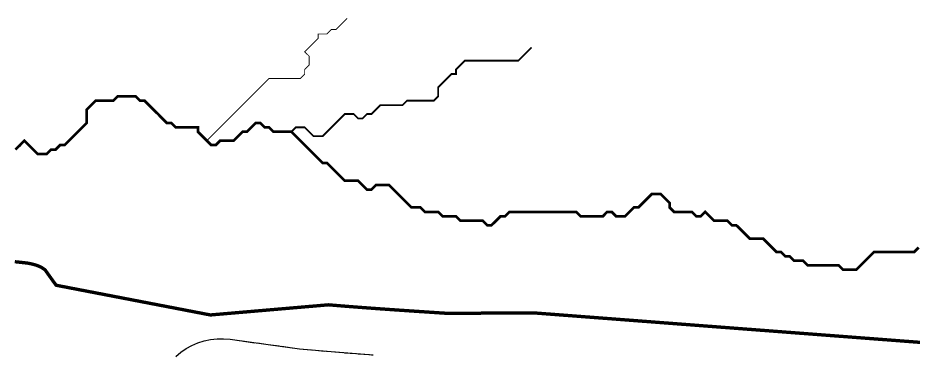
# Model space of a CAD drawing. Header units: metres. Extents: x 440276 to 476894, y 2561381 to 2578972.
# Drawn here: x 445092 to 445897, y 2567618 to 2567920 of the extents above; entities that cross this region are included whole.
import ezdxf

# ---------------------------------------------------------------- set-up
doc = ezdxf.new("R2010")
doc.units = ezdxf.units.M
doc.header["$LTSCALE"] = 8
doc.linetypes.add('DASHED', pattern=[1.524, 1.27, -0.254])
for name, color, linetype in [('A_CATCHMENTS', 7, 'Continuous'), ('A_ENVELOPE', 3, 'Continuous'), ('A_MAIN_PIPE', 5, 'Continuous'), ('A_STREAMS', 5, 'Continuous')]:
    doc.layers.add(name, color=color, linetype=linetype)

msp = doc.modelspace()

# ---------------------------------------------------------------- linework, layer by layer
at = {"layer": 'A_CATCHMENTS', "color": 2, "linetype": 'DASHED'}
msp.add_lwpolyline([(445233.98, 2567615.29), (445238.49, 2567619.08), (445243.35, 2567622.4), (445248.51, 2567625.23), (445253.93, 2567627.54), (445259.55, 2567629.3), (445265.31, 2567630.51), (445271.16, 2567631.15), (445277.05, 2567631.21), (445282.92, 2567630.7), (445316.97, 2567626.01), (445345.22, 2567622.24), (445373.71, 2567619.57), (445411.47, 2567616.67)], dxfattribs=at)
at = {"layer": 'A_ENVELOPE', "color": 3}
msp.add_lwpolyline([(445233.98, 2567615.29), (445238.49, 2567619.08), (445243.35, 2567622.4), (445248.51, 2567625.23), (445253.93, 2567627.54), (445259.55, 2567629.3), (445265.31, 2567630.51), (445271.16, 2567631.15), (445277.05, 2567631.21), (445282.92, 2567630.7), (445316.97, 2567626.01), (445345.22, 2567622.24), (445373.71, 2567619.57), (445411.47, 2567616.67)], dxfattribs=at)
at = {"layer": 'A_MAIN_PIPE', "color": 5, "const_width": 3}
msp.add_lwpolyline([(445089.22, 2567700.53), (445099.61, 2567699.39), (445100.81, 2567699.22), (445101.91, 2567699.03), (445103.28, 2567698.75), (445104.71, 2567698.43), (445106.04, 2567698.1), (445107.58, 2567697.67), (445108.5, 2567697.37), (445109.68, 2567696.96), (445110.73, 2567696.54), (445112.5, 2567695.72), (445112.81, 2567695.56), (445113.76, 2567695.02), (445114.66, 2567694.44), (445116.4, 2567693.21), (445126.35, 2567679.34), (445265.14, 2567652.6), (445371.4, 2567661.73), (445377.41, 2567661.21), (445383.01, 2567660.75), (445393.64, 2567659.91), (445404.27, 2567659.1), (445414.89, 2567658.32), (445425.52, 2567657.57), (445436.13, 2567656.84), (445446.74, 2567656.12), (445457.35, 2567655.42), (445467.95, 2567654.72), (445478.54, 2567654.02), (445555.28, 2567654.51), (446003.63, 2567620.29)], dxfattribs=at)
at = {"layer": 'A_STREAMS', "color": 5}
for points, const_width in [([(445388.06, 2567919.54), (445385.99, 2567917.47), (445381.99, 2567913.47), (445377.99, 2567909.47), (445373.98, 2567909.47), (445369.98, 2567905.47), (445365.98, 2567905.47), (445361.98, 2567905.47), (445361.98, 2567901.47), (445357.98, 2567897.46), (445353.98, 2567893.46), (445349.97, 2567889.46), (445353.98, 2567885.46), (445353.98, 2567881.46), (445353.98, 2567877.46), (445349.97, 2567873.45), (445349.97, 2567869.45), (445345.97, 2567865.45), (445341.97, 2567865.45), (445337.97, 2567865.45), (445333.97, 2567865.45), (445329.97, 2567865.45), (445325.96, 2567865.45), (445321.96, 2567865.45), (445317.96, 2567865.45), (445313.96, 2567861.45), (445309.96, 2567857.45), (445305.95, 2567853.44), (445301.95, 2567849.44), (445297.95, 2567845.44), (445293.95, 2567841.44), (445289.95, 2567837.44), (445285.95, 2567833.44), (445281.94, 2567829.43), (445277.94, 2567825.43), (445273.94, 2567821.43), (445269.94, 2567817.43), (445265.94, 2567813.43), (445261.94, 2567809.43)], 0.8), ([(445554.04, 2567893.44), (445550.06, 2567889.46), (445546.06, 2567885.46), (445542.06, 2567881.46), (445538.06, 2567881.46), (445534.05, 2567881.46), (445530.05, 2567881.46), (445526.05, 2567881.46), (445522.05, 2567881.46), (445518.05, 2567881.46), (445514.05, 2567881.46), (445510.04, 2567881.46), (445506.04, 2567881.46), (445502.04, 2567881.46), (445498.04, 2567881.46), (445494.04, 2567881.46), (445490.04, 2567877.46), (445486.03, 2567873.45), (445486.03, 2567869.45), (445482.03, 2567869.45), (445478.03, 2567865.45), (445474.03, 2567861.45), (445470.03, 2567857.45), (445470.03, 2567853.44), (445470.03, 2567849.44), (445466.02, 2567845.44), (445462.02, 2567845.44), (445458.02, 2567845.44), (445454.02, 2567845.44), (445450.02, 2567845.44), (445446.02, 2567845.44), (445442.01, 2567845.44), (445438.01, 2567841.44), (445434.01, 2567841.44), (445430.01, 2567841.44), (445426.01, 2567841.44), (445422.01, 2567841.44), (445418, 2567841.44), (445414, 2567837.44), (445410, 2567833.44), (445406, 2567833.44), (445402, 2567829.43), (445397.99, 2567829.43), (445393.99, 2567833.44), (445389.99, 2567833.44), (445385.99, 2567833.44), (445381.99, 2567829.43), (445377.99, 2567825.43), (445373.98, 2567821.43), (445369.98, 2567817.43), (445365.98, 2567813.43), (445361.98, 2567813.43), (445357.98, 2567813.43), (445353.98, 2567817.43), (445349.97, 2567821.43), (445345.97, 2567821.43), (445341.97, 2567821.43), (445337.97, 2567817.43)], 1.6), ([(445261.94, 2567809.43), (445257.93, 2567813.43), (445253.93, 2567817.43), (445253.93, 2567821.43), (445249.93, 2567821.43), (445245.93, 2567821.43), (445241.93, 2567821.43), (445237.93, 2567821.43), (445233.92, 2567821.43), (445229.92, 2567825.43), (445225.92, 2567825.43), (445221.92, 2567829.43), (445217.92, 2567833.44), (445213.91, 2567837.44), (445209.91, 2567841.44), (445205.91, 2567845.44), (445201.91, 2567845.44), (445197.91, 2567849.44), (445193.91, 2567849.44), (445189.9, 2567849.44), (445185.9, 2567849.44), (445181.9, 2567849.44), (445177.9, 2567845.44), (445173.9, 2567845.44), (445169.9, 2567845.44), (445165.89, 2567845.44), (445161.89, 2567845.44), (445157.89, 2567841.44), (445153.89, 2567837.44), (445153.89, 2567833.44), (445153.89, 2567829.43), (445153.89, 2567825.43), (445149.89, 2567821.43), (445145.88, 2567817.43), (445141.88, 2567813.43), (445137.88, 2567809.43), (445133.88, 2567805.42), (445129.88, 2567805.42), (445125.88, 2567801.42), (445121.87, 2567801.42), (445117.87, 2567797.42), (445113.87, 2567797.42), (445109.87, 2567797.42), (445105.87, 2567801.42), (445101.87, 2567805.42), (445097.86, 2567809.43), (445093.86, 2567805.42), (445089.86, 2567801.42)], 2.4), ([(445337.97, 2567817.43), (445333.97, 2567817.43), (445329.97, 2567817.43), (445325.96, 2567817.43), (445321.96, 2567817.43), (445317.96, 2567821.43), (445313.96, 2567821.43), (445309.96, 2567825.43), (445305.95, 2567825.43), (445301.95, 2567821.43), (445297.95, 2567817.43), (445293.95, 2567817.43), (445289.95, 2567813.43), (445285.95, 2567809.43), (445281.94, 2567809.43), (445277.94, 2567809.43), (445273.94, 2567809.43), (445269.94, 2567805.42), (445265.94, 2567805.42), (445261.94, 2567809.43)], 2.4), ([(445902.22, 2567713.38), (445898.21, 2567709.38), (445894.21, 2567709.38), (445890.21, 2567709.38), (445886.21, 2567709.38), (445882.21, 2567709.38), (445878.2, 2567709.38), (445874.2, 2567709.38), (445870.2, 2567709.38), (445866.2, 2567709.38), (445862.2, 2567709.38), (445858.2, 2567705.38), (445854.19, 2567701.38), (445850.19, 2567697.38), (445846.19, 2567693.37), (445842.19, 2567693.37), (445838.19, 2567693.37), (445834.19, 2567693.37), (445830.18, 2567697.38), (445826.18, 2567697.38), (445822.18, 2567697.38), (445818.18, 2567697.38), (445814.18, 2567697.38), (445810.17, 2567697.38), (445806.17, 2567697.38), (445802.17, 2567697.38), (445798.17, 2567701.38), (445794.17, 2567701.38), (445790.17, 2567701.38), (445786.16, 2567705.38), (445782.16, 2567705.38), (445778.16, 2567709.38), (445774.16, 2567709.38), (445770.16, 2567713.38), (445766.16, 2567717.38), (445762.15, 2567721.39), (445758.15, 2567721.39), (445754.15, 2567721.39), (445750.15, 2567721.39), (445746.15, 2567725.39), (445742.15, 2567729.39), (445738.14, 2567733.39), (445734.14, 2567733.39), (445730.14, 2567737.39), (445726.14, 2567737.39), (445722.14, 2567737.39), (445718.13, 2567737.39), (445714.13, 2567741.39), (445710.13, 2567745.4), (445706.13, 2567741.39), (445702.13, 2567741.39), (445698.13, 2567745.4), (445694.12, 2567745.4), (445690.12, 2567745.4), (445686.12, 2567745.4), (445682.12, 2567745.4), (445678.12, 2567749.4), (445678.12, 2567753.4), (445674.12, 2567757.4), (445670.11, 2567761.4), (445666.11, 2567761.4), (445662.11, 2567761.4), (445658.11, 2567757.4), (445654.11, 2567753.4), (445650.11, 2567749.4), (445646.1, 2567749.4), (445642.1, 2567745.4), (445638.1, 2567741.39), (445634.1, 2567741.39), (445630.1, 2567741.39), (445626.09, 2567745.4), (445622.09, 2567745.4), (445618.09, 2567741.39), (445614.09, 2567741.39), (445610.09, 2567741.39), (445606.09, 2567741.39), (445602.08, 2567741.39), (445598.08, 2567741.39), (445594.08, 2567745.4), (445590.08, 2567745.4), (445586.08, 2567745.4), (445582.08, 2567745.4), (445578.07, 2567745.4), (445574.07, 2567745.4), (445570.07, 2567745.4), (445566.07, 2567745.4), (445562.07, 2567745.4), (445558.06, 2567745.4), (445554.06, 2567745.4), (445550.06, 2567745.4), (445546.06, 2567745.4), (445542.06, 2567745.4), (445538.06, 2567745.4), (445534.05, 2567745.4), (445530.05, 2567741.39), (445526.05, 2567741.39), (445522.05, 2567737.39), (445518.05, 2567733.39), (445514.05, 2567733.39), (445510.04, 2567737.39), (445506.04, 2567737.39), (445502.04, 2567737.39), (445498.04, 2567737.39), (445494.04, 2567737.39), (445490.04, 2567737.39), (445486.03, 2567741.39), (445482.03, 2567741.39), (445478.03, 2567741.39), (445474.03, 2567741.39), (445470.03, 2567745.4), (445466.02, 2567745.4), (445462.02, 2567745.4), (445458.02, 2567745.4), (445454.02, 2567749.4), (445450.02, 2567749.4), (445446.02, 2567749.4), (445442.01, 2567753.4), (445438.01, 2567757.4), (445434.01, 2567761.4), (445430.01, 2567765.41), (445426.01, 2567769.41), (445422.01, 2567769.41), (445418, 2567769.41), (445414, 2567769.41), (445410, 2567765.41), (445406, 2567765.41), (445402, 2567769.41), (445397.99, 2567773.41), (445393.99, 2567773.41), (445389.99, 2567773.41), (445385.99, 2567773.41), (445381.99, 2567777.41), (445377.99, 2567781.41), (445373.98, 2567785.41), (445369.98, 2567789.42), (445365.98, 2567789.42), (445361.98, 2567793.42), (445357.98, 2567797.42), (445353.98, 2567801.42), (445349.97, 2567805.42), (445345.97, 2567809.43), (445341.97, 2567813.43), (445337.97, 2567817.43)], 2.4)]:
    msp.add_lwpolyline(points, dxfattribs=dict(at, const_width=const_width))

doc.saveas('drawing.dxf')
